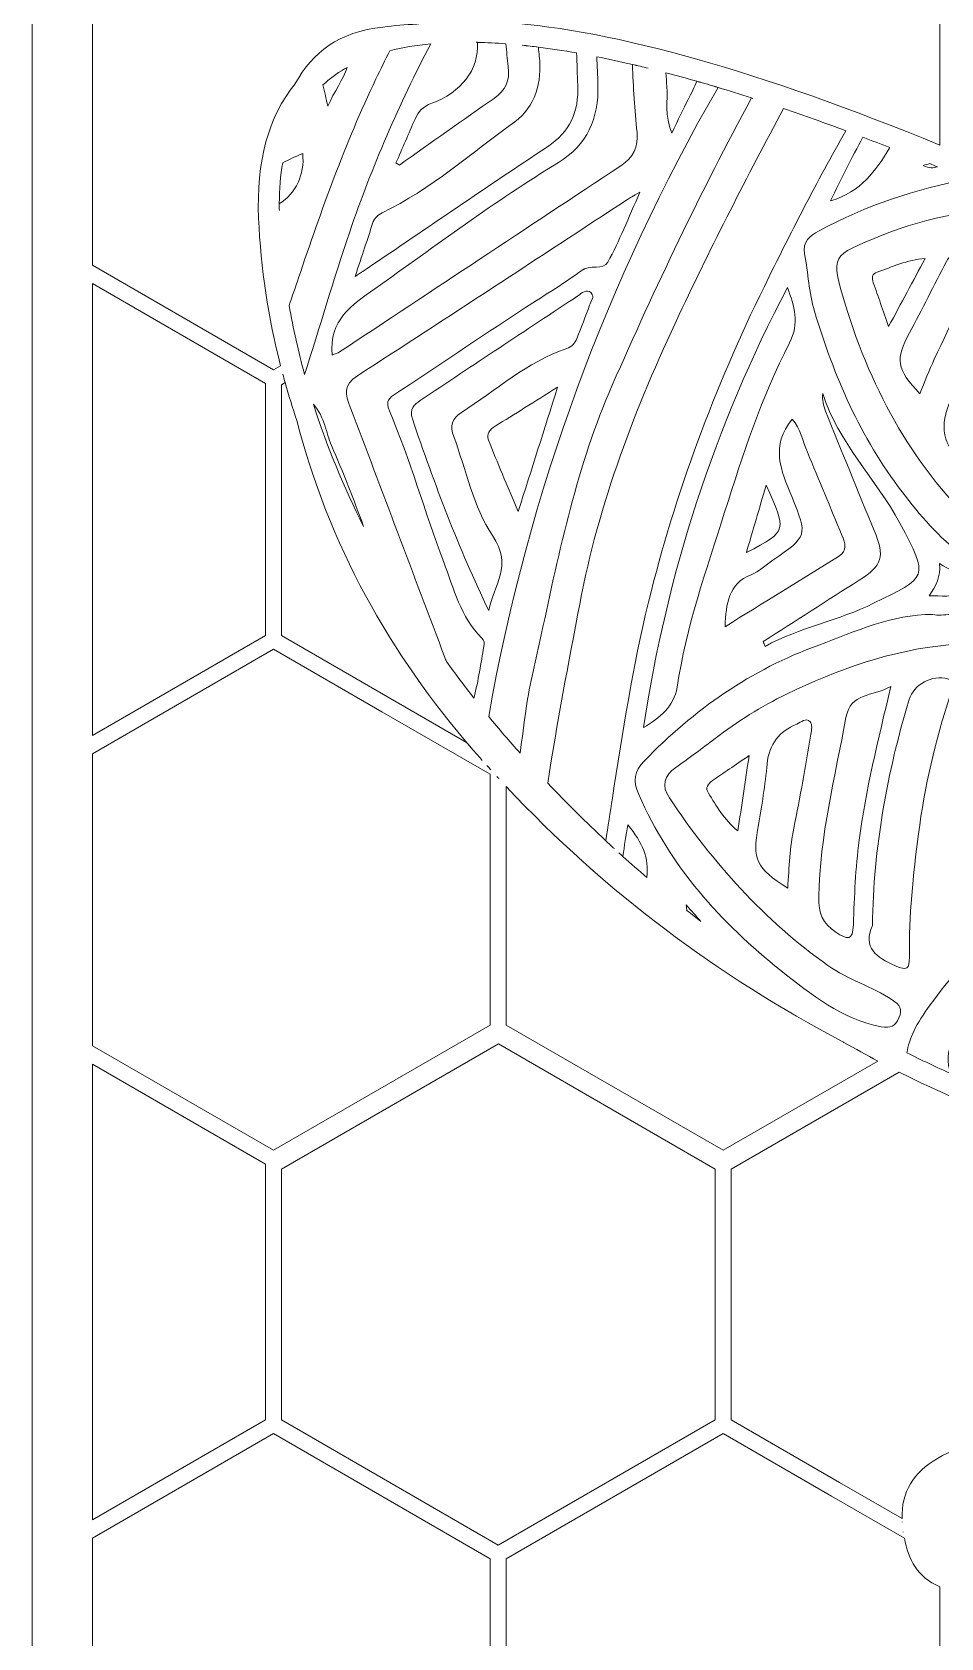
# Model space of a CAD drawing. Extents: x 40 to 2961, y -2960 to -39.
# Drawn here: x 40 to 598, y -1832 to -846 of the extents above; entities that cross this region are included whole.
import ezdxf

# ---------------------------------------------------------------- set-up
doc = ezdxf.new("R2010")
doc.units = 0
doc.header["$MEASUREMENT"] = 0
doc.layers.add('Layer 1', color=7, linetype='Continuous')

msp = doc.modelspace()

# ---------------------------------------------------------------- linework, layer by layer
at = {"layer": 'Layer 1', "lineweight": 0}
for points in [[(40.13, -39.41), (40.13, -2960.04), (2960.77, -2960.04), (2960.77, -39.41), (40.13, -39.41)], [(77.15, -1000.03), (183.54, -1061.46), (183.54, -1216.13), (77.15, -1277.55), (77.15, -1000.03)], [(77.15, -1288.8), (188.41, -1224.56), (255.06, -1263.05), (321.58, -1301.45), (321.58, -1455.52), (188.41, -1532.41), (77.15, -1468.18), (77.15, -1288.8)], [(459.75, -1543.92), (459.75, -1697.92), (326.51, -1774.85), (259.93, -1736.4), (193.28, -1697.92), (193.28, -1544), (326.58, -1467.04), (459.75, -1543.92)], [(77.15, -1479.42), (183.54, -1540.85), (183.54, -1697.92), (77.15, -1759.34), (77.15, -1479.42)], [(77.15, -1770.59), (188.41, -1706.36), (255.06, -1744.84), (321.58, -1783.24), (321.58, -1937.32), (188.41, -2014.2), (77.15, -1949.97), (77.15, -1770.59)]]:
    msp.add_lwpolyline(points, dxfattribs=at)
for points, knots in [([(77.15, -809.41), (77.15, -809.41), (188.41, -745.17), (188.41, -745.17), (188.41, -745.17), (255.06, -783.65), (255.06, -783.65), (255.06, -783.65), (321.58, -822.06), (321.58, -822.06), (321.58, -822.06), (321.58, -839.01), (321.58, -839.01), (321.58, -839.01), (321.58, -839.01), (321.59, -839.01), (305.18, -838.27), (290.17, -838.81), (276.55, -840.64), (276.49, -840.6), (276.42, -840.64), (276.36, -840.64), (269.46, -840.96), (262.53, -841.57), (255.57, -842.41), (228.34, -845.7), (212.78, -857.52), (201.79, -877.18), (201.76, -877.24), (201.73, -877.31), (201.66, -877.37), (185.29, -897.35), (177.78, -924.93), (179.27, -959.77), (180.59, -990.77), (185.29, -1021.05), (192.82, -1050.47), (192.82, -1050.47), (188.41, -1053.02), (188.41, -1053.02), (188.41, -1053.02), (77.15, -988.78), (77.15, -988.78), (77.15, -988.78), (77.15, -809.41), (77.15, -809.41)], [0, 0, 0, 0, 1, 1, 1, 2, 2, 2, 3, 3, 3, 4, 4, 4, 5, 5, 5, 6, 6, 6, 7, 7, 7, 8, 8, 8, 9, 9, 9, 10, 10, 10, 11, 11, 11, 12, 12, 12, 13, 13, 13, 14, 14, 14, 15, 15, 15, 15]), ([(597.79, -914.94), (487.69, -869.71), (398.67, -844.56), (331.45, -839.61), (331.45, -839.61), (331.45, -822.13), (331.45, -822.13), (331.45, -822.13), (464.69, -745.21), (464.69, -745.21), (464.69, -745.21), (531.27, -783.65), (531.27, -783.65), (531.27, -783.65), (597.79, -822.06), (597.79, -822.06), (597.79, -822.06), (597.79, -914.94), (597.79, -914.94)], [0, 0, 0, 0, 1, 1, 1, 2, 2, 2, 3, 3, 3, 4, 4, 4, 5, 5, 5, 6, 6, 6, 6]), ([(251.35, -874.34), (254.15, -868.51), (257.02, -862.74), (259.92, -857.01), (267.62, -855.04), (276, -853.62), (284.99, -852.75), (265.69, -889.78), (248.87, -928.12), (235.3, -968.15), (225.48, -997.18), (216.84, -1026.6), (207.53, -1055.8), (203.72, -1041.91), (200.5, -1027.82), (198.02, -1013.55), (199.95, -1007.88), (201.89, -1002.17), (203.82, -996.47), (217.84, -955.06), (232.44, -913.88), (251.35, -874.34)], [0, 0, 0, 0, 1, 1, 1, 2, 2, 2, 3, 3, 3, 4, 4, 4, 5, 5, 5, 6, 6, 6, 7, 7, 7, 7]), ([(351.73, -860.29), (351.5, -858.49), (351.34, -856.65), (351.18, -854.81), (347.8, -854.36), (344.45, -853.98), (341.16, -853.62), (344.45, -853.94), (347.77, -854.33), (351.18, -854.75), (351.18, -854.78), (351.18, -854.78), (351.18, -854.81), (358.75, -855.75), (366.55, -856.94), (374.64, -858.36), (374.87, -864.93), (375.09, -871.51), (375.35, -878.08), (376.03, -894.64), (370.71, -906.7), (356.69, -915.98), (319.57, -940.56), (282.9, -965.76), (246.03, -990.7), (244.49, -991.77), (242.91, -992.77), (238.56, -995.63), (242.88, -982.55), (246.2, -972.85), (249.29, -963.05), (250.32, -959.9), (252.29, -957.96), (255.22, -956.51), (285.19, -942.04), (309.97, -919.91), (336.65, -900.67), (349.22, -891.61), (353.63, -876.21), (351.73, -860.29)], [0, 0, 0, 0, 1, 1, 1, 2, 2, 2, 3, 3, 3, 4, 4, 4, 5, 5, 5, 6, 6, 6, 7, 7, 7, 8, 8, 8, 9, 9, 9, 10, 10, 10, 11, 11, 11, 12, 12, 12, 13, 13, 13, 13]), ([(313.67, -851.85), (313.45, -851.82), (313.22, -851.82), (313.03, -851.82), (313.03, -851.82), (313.67, -851.82), (313.67, -851.82), (313.67, -851.82), (313.67, -851.85), (313.67, -851.85), (319.34, -851.95), (325.21, -852.27), (331.27, -852.72), (331.62, -857.36), (332.07, -862), (332.65, -866.64), (333.78, -875.47), (330.88, -881.37), (323.95, -886.23), (304.49, -899.8), (285.15, -913.53), (265.76, -927.19), (265.05, -926.77), (264.37, -926.35), (263.69, -925.93), (267.59, -916.94), (271.49, -907.95), (275.39, -898.93), (277.42, -894.26), (280.16, -891.32), (285.61, -889.29), (303.62, -882.56), (314.7, -868.99), (313.67, -851.85)], [0, 0, 0, 0, 1, 1, 1, 2, 2, 2, 3, 3, 3, 4, 4, 4, 5, 5, 5, 6, 6, 6, 7, 7, 7, 8, 8, 8, 9, 9, 9, 10, 10, 10, 11, 11, 11, 11]), ([(218.84, -877.95), (222.8, -874.34), (227.15, -871.06), (231.98, -868.19), (232.56, -867.83), (233.21, -867.54), (233.79, -867.19), (231.15, -874.83), (225.73, -882.04), (221.83, -890.97), (220.77, -886.52), (219.77, -882.2), (218.84, -877.95)], [0, 0, 0, 0, 1, 1, 1, 2, 2, 2, 3, 3, 3, 4, 4, 4, 4]), ([(250.61, -1003.24), (287.8, -976.78), (324.44, -949.55), (363.43, -925.67), (381.02, -914.91), (388.4, -898.54), (387.76, -877.95), (387.59, -872.18), (387.34, -866.45), (387.08, -860.68), (394.17, -862.1), (401.45, -863.64), (408.89, -865.42), (408.89, -865.42), (408.89, -865.38), (408.89, -865.38), (412.08, -866.13), (415.31, -866.9), (418.56, -867.74), (415.31, -866.93), (412.08, -866.16), (408.89, -865.42), (409.44, -879.37), (410.28, -893.26), (411.76, -907.15), (412.7, -916.04), (409.25, -922.71), (401.81, -927.64), (344.19, -965.76), (286.64, -1003.91), (229.02, -1042), (227.83, -1042.81), (226.31, -1043.16), (224.41, -1043.97), (222.38, -1022.28), (236.63, -1013.2), (250.61, -1003.24)], [0, 0, 0, 0, 1, 1, 1, 2, 2, 2, 3, 3, 3, 4, 4, 4, 5, 5, 5, 6, 6, 6, 7, 7, 7, 8, 8, 8, 9, 9, 9, 10, 10, 10, 11, 11, 11, 12, 12, 12, 12]), ([(320.67, -1265.86), (345.09, -1127.49), (393.56, -997.24), (461.52, -879.56), (457.13, -878.24), (452.82, -876.98), (448.56, -875.76), (447.05, -879.43), (445.15, -882.95), (443.18, -886.85), (440.12, -892.94), (437.19, -899.15), (433.09, -907.53), (428.68, -896.71), (430.71, -887.59), (430.1, -878.95), (429.87, -876.15), (429.74, -873.34), (429.55, -870.54), (435.77, -872.18), (442.12, -873.92), (448.56, -875.76), (448.56, -875.76), (448.56, -875.73), (448.56, -875.73), (452.85, -876.95), (457.13, -878.21), (461.52, -879.53), (461.52, -879.53), (461.52, -879.56), (461.52, -879.56), (468.25, -881.56), (475.11, -883.72), (482.07, -885.98), (482.07, -885.98), (482.07, -885.94), (482.07, -885.94), (482.36, -886.04), (482.62, -886.14), (482.91, -886.23), (482.62, -886.14), (482.36, -886.04), (482.07, -885.98), (450.98, -943.46), (422.82, -1002.46), (396.58, -1062.37), (375.03, -1111.51), (364.04, -1163.68), (352.95, -1215.82), (349.8, -1230.8), (345.74, -1245.69), (343.64, -1260.87), (342.38, -1270.05), (341.16, -1279.27), (339.97, -1288.48), (333.39, -1281.11), (326.95, -1273.56), (320.67, -1265.9), (320.67, -1265.9), (320.67, -1265.86), (320.67, -1265.86)], [0, 0, 0, 0, 1, 1, 1, 2, 2, 2, 3, 3, 3, 4, 4, 4, 5, 5, 5, 6, 6, 6, 7, 7, 7, 8, 8, 8, 9, 9, 9, 10, 10, 10, 11, 11, 11, 12, 12, 12, 13, 13, 13, 14, 14, 14, 15, 15, 15, 16, 16, 16, 17, 17, 17, 18, 18, 18, 19, 19, 19, 20, 20, 20, 20]), ([(397.84, -1347.1), (396.1, -1345.52), (394.36, -1343.91), (392.62, -1342.3), (392.62, -1342.3), (392.62, -1342.27), (392.62, -1342.27), (380.44, -1330.96), (368.49, -1319.13), (356.88, -1306.88), (362.59, -1270.08), (369.61, -1233.48), (376.54, -1196.84), (388.34, -1134.39), (410.73, -1076.26), (437.67, -1019.09), (457.87, -976.23), (479.43, -934.15), (501.83, -892.48), (514.2, -896.71), (526.93, -901.25), (540.01, -906.12), (522.26, -937.34), (505.89, -969.37), (490, -1001.72), (459.45, -1064.01), (435.32, -1128.43), (418.79, -1195.71), (409.09, -1235.38), (403.03, -1275.72), (396.62, -1316.04), (395.23, -1324.8), (393.91, -1333.5), (392.62, -1342.27), (394.36, -1343.91), (396.1, -1345.52), (397.84, -1347.1)], [0, 0, 0, 0, 1, 1, 1, 2, 2, 2, 3, 3, 3, 4, 4, 4, 5, 5, 5, 6, 6, 6, 7, 7, 7, 8, 8, 8, 9, 9, 9, 10, 10, 10, 11, 11, 11, 12, 12, 12, 12]), ([(530.67, -949.23), (537.02, -935.7), (543.66, -922.71), (550.58, -910.11), (556, -912.17), (561.47, -914.3), (567.05, -916.49), (558.32, -930.8), (549.65, -943.56), (530.67, -949.23)], [0, 0, 0, 0, 1, 1, 1, 2, 2, 2, 3, 3, 3, 3]), ([(192.03, -955.13), (191.99, -953.81), (191.96, -952.49), (191.96, -951.16), (191.96, -951.16), (191.99, -951.16), (191.99, -951.13), (191.99, -942.01), (192.67, -933.6), (194.09, -925.8), (198.09, -923.81), (202.18, -921.87), (206.37, -920.1), (207.78, -932.96), (202.08, -944.65), (191.99, -951.13), (191.99, -952.45), (191.99, -953.77), (192.03, -955.13)], [0, 0, 0, 0, 1, 1, 1, 2, 2, 2, 3, 3, 3, 4, 4, 4, 5, 5, 5, 6, 6, 6, 6]), ([(587.51, -927.42), (588.9, -927.06), (590.22, -926.71), (591.6, -926.35), (593.18, -927), (594.76, -927.64), (596.37, -928.32), (593.89, -928.99), (591.28, -929.48), (587.51, -927.42)], [0, 0, 0, 0, 1, 1, 1, 2, 2, 2, 3, 3, 3, 3]), ([(614.77, -936.02), (627.76, -941.5), (640.75, -947.17), (653.67, -952.97), (653.7, -952.97), (653.7, -952.97), (653.73, -952.97), (655.28, -953.65), (656.79, -954.35), (658.34, -955.06), (656.79, -954.35), (655.21, -953.65), (653.67, -952.97), (622.44, -953.81), (591.57, -958.38), (561.38, -970.76), (531.22, -983.1), (530.28, -981.84), (539.92, -1013.36), (556.16, -1066.75), (582.55, -1114.22), (623.92, -1152.5), (627.89, -1156.21), (631.4, -1159.14), (626.6, -1164.74), (622.09, -1169.96), (618.03, -1171.29), (611.91, -1166.81), (597.15, -1155.98), (585.58, -1142.35), (574.59, -1127.94), (549.04, -1094.59), (532.67, -1056.76), (520.78, -1016.9), (517.42, -1005.59), (516.88, -993.47), (514.75, -981.81), (513.36, -974.17), (517.78, -970.72), (523.58, -967.57), (552.39, -952.03), (582.9, -941.82), (614.77, -936.02)], [0, 0, 0, 0, 1, 1, 1, 2, 2, 2, 3, 3, 3, 4, 4, 4, 5, 5, 5, 6, 6, 6, 7, 7, 7, 8, 8, 8, 9, 9, 9, 10, 10, 10, 11, 11, 11, 12, 12, 12, 13, 13, 13, 14, 14, 14, 14]), ([(317.7, -1222.97), (315.77, -1233.16), (314.41, -1243.47), (311.58, -1254.58), (305.78, -1247.21), (300.11, -1239.73), (294.63, -1232.09), (294.34, -1231.32), (294.05, -1230.55), (293.76, -1229.74), (274.29, -1178.47), (255.09, -1127.14), (235.56, -1075.9), (232.56, -1068.07), (230.95, -1062.4), (239.98, -1056.6), (295.47, -1020.86), (350.57, -984.55), (405.83, -948.43), (407.41, -947.39), (409.12, -946.49), (413.57, -943.88), (406.35, -959.96), (400.94, -973.88), (393.81, -986.84), (391.07, -991.9), (382.79, -988.09), (377.35, -992.19), (365.75, -1000.95), (353.05, -1008.23), (340.87, -1016.29), (314.64, -1033.66), (288.54, -1051.16), (262.24, -1068.46), (258.15, -1071.13), (257.83, -1073.91), (259.6, -1078.09), (272.46, -1108.48), (281.42, -1140.25), (293.05, -1171.06), (299.17, -1187.27), (303.33, -1204.83), (316.38, -1217.72), (317.96, -1219.3), (318.06, -1221.07), (317.7, -1222.97)], [0, 0, 0, 0, 1, 1, 1, 2, 2, 2, 3, 3, 3, 4, 4, 4, 5, 5, 5, 6, 6, 6, 7, 7, 7, 8, 8, 8, 9, 9, 9, 10, 10, 10, 11, 11, 11, 12, 12, 12, 13, 13, 13, 14, 14, 14, 15, 15, 15, 15]), ([(579.1, -1030.34), (586.93, -1015.84), (594.21, -1001.05), (601.88, -986.48), (606.07, -978.49), (620.48, -971.27), (628.98, -973.17), (635.82, -974.72), (631.08, -978.49), (629.6, -980.65), (615.42, -1001.3), (604.98, -1023.89), (594.41, -1046.45), (591.22, -1053.31), (588.54, -1060.44), (585.51, -1067.72), (571.11, -1052.38), (570.34, -1046.55), (579.1, -1030.34)], [0, 0, 0, 0, 1, 1, 1, 2, 2, 2, 3, 3, 3, 4, 4, 4, 5, 5, 5, 6, 6, 6, 6]), ([(674.19, -986), (651.41, -1020.41), (632.92, -1056.92), (618.83, -1095.69), (617, -1100.72), (615.06, -1105.71), (612.94, -1111.45), (599.37, -1099.17), (597.08, -1087.73), (604.69, -1071.2), (618.87, -1040.49), (633.04, -1009.94), (651.7, -981.62), (654.38, -977.56), (656.5, -972.82), (662.27, -971.76), (669.01, -970.53), (677.67, -967.24), (681.8, -972.34), (685.76, -977.2), (677.19, -981.49), (674.19, -986)], [0, 0, 0, 0, 1, 1, 1, 2, 2, 2, 3, 3, 3, 4, 4, 4, 5, 5, 5, 6, 6, 6, 7, 7, 7, 7]), ([(566.34, -1026.47), (562.83, -1016.35), (559.96, -1007.88), (556.9, -999.5), (555.8, -996.44), (556.16, -993.93), (559.28, -992.93), (568.56, -989.93), (577.46, -985.32), (588.8, -984.61), (581.2, -998.79), (574.17, -1011.84), (566.34, -1026.47)], [0, 0, 0, 0, 1, 1, 1, 2, 2, 2, 3, 3, 3, 4, 4, 4, 4]), ([(273.75, -1083.15), (271.65, -1077), (275, -1074.26), (278.61, -1071.84), (310.8, -1050.25), (343.16, -1028.89), (375.48, -1007.52), (377.86, -1005.94), (380.63, -1002.95), (383.6, -1005.78), (385.95, -1008.07), (383.41, -1010.94), (382.63, -1013.26), (380.28, -1020.16), (377.38, -1026.86), (374.8, -1033.66), (373.64, -1036.72), (371.8, -1038.81), (368.61, -1039.91), (344.09, -1048.13), (325.24, -1065.69), (303.88, -1079.13), (298.17, -1082.73), (296.75, -1087.66), (299.17, -1094.01), (306.87, -1114.48), (311.03, -1137.29), (323.02, -1154.79), (335.71, -1173.35), (323.6, -1185.69), (320.67, -1200.87), (302.14, -1162.52), (287.31, -1123.08), (273.75, -1083.15)], [0, 0, 0, 0, 1, 1, 1, 2, 2, 2, 3, 3, 3, 4, 4, 4, 5, 5, 5, 6, 6, 6, 7, 7, 7, 8, 8, 8, 9, 9, 9, 10, 10, 10, 11, 11, 11, 11]), ([(465.61, -1140.48), (454.33, -1175.93), (441.99, -1210.99), (436.38, -1247.98), (434.61, -1259.68), (425.84, -1266.77), (415.73, -1272.76), (430.26, -1177.7), (459.29, -1087.57), (504.21, -1002.46), (508.43, -1013.94), (511.75, -1024.22), (505.44, -1036.46), (488.33, -1069.59), (476.89, -1104.97), (465.61, -1140.48)], [0, 0, 0, 0, 1, 1, 1, 2, 2, 2, 3, 3, 3, 4, 4, 4, 5, 5, 5, 5]), ([(813.82, -1120.47), (818.52, -1127.75), (816.43, -1129.07), (808.66, -1129.52), (750.27, -1132.97), (698.3, -1153.47), (651.77, -1188.65), (644.03, -1194.49), (642.36, -1200.26), (645.06, -1209.34), (661.4, -1264.19), (690.79, -1310.46), (734.61, -1347.42), (744.35, -1355.64), (744.06, -1356.67), (731.94, -1361.6), (689.89, -1378.65), (654.12, -1404.72), (624.44, -1438.74), (606.01, -1459.92), (599.47, -1471.39), (604.56, -1485.24), (605.36, -1485.6), (606.14, -1485.95), (606.94, -1486.31), (606.17, -1485.99), (605.36, -1485.66), (604.59, -1485.31), (604.59, -1485.28), (604.59, -1485.28), (604.56, -1485.24), (595.73, -1481.38), (586.74, -1477.12), (577.59, -1472.52), (578.71, -1463.82), (583.45, -1454.63), (591.83, -1443.13), (615.45, -1410.68), (643.55, -1382.35), (678.03, -1361.05), (683.31, -1357.77), (689.15, -1356.06), (694.85, -1353.8), (701.29, -1351.29), (701.94, -1345.49), (696.43, -1342.65), (684.38, -1336.4), (678.06, -1325.28), (670.88, -1315.13), (649.83, -1285.52), (633.5, -1253.42), (624.41, -1218.08), (617.8, -1192.46), (622.44, -1178.89), (644.81, -1164.52), (680.7, -1141.48), (717.54, -1119.99), (760.17, -1111.35), (761.3, -1111.12), (762.39, -1110.71), (763.52, -1110.54), (781.6, -1108.32), (781.56, -1108.35), (771.09, -1092.4), (761.52, -1077.84), (759.43, -1060.85), (755.85, -1044.42), (752.4, -1028.63), (749.02, -1012.87), (747.18, -996.95), (755.66, -1001.14), (764, -1005.3), (772.25, -1009.46), (779.37, -1048.83), (791.81, -1086.31), (813.82, -1120.47)], [0, 0, 0, 0, 1, 1, 1, 2, 2, 2, 3, 3, 3, 4, 4, 4, 5, 5, 5, 6, 6, 6, 7, 7, 7, 8, 8, 8, 9, 9, 9, 10, 10, 10, 11, 11, 11, 12, 12, 12, 13, 13, 13, 14, 14, 14, 15, 15, 15, 16, 16, 16, 17, 17, 17, 18, 18, 18, 19, 19, 19, 20, 20, 20, 21, 21, 21, 22, 22, 22, 23, 23, 23, 24, 24, 24, 25, 25, 25, 25]), ([(193.28, -1062.21), (193.28, -1062.21), (195.6, -1060.87), (195.6, -1060.87), (197.79, -1068.68), (200.18, -1076.44), (202.76, -1084.12), (222.29, -1159.88), (259.54, -1227.23), (311.19, -1286.62), (313.01, -1288.71), (314.85, -1290.79), (316.69, -1292.86), (314.85, -1290.79), (313.01, -1288.71), (311.19, -1286.62), (309.81, -1285.03), (308.45, -1283.43), (307.09, -1281.83), (307.09, -1281.83), (259.93, -1254.61), (259.93, -1254.61), (259.93, -1254.61), (193.28, -1216.13), (193.28, -1216.13), (193.28, -1216.13), (193.28, -1062.21), (193.28, -1062.21)], [0, 0, 0, 0, 1, 1, 1, 2, 2, 2, 3, 3, 3, 4, 4, 4, 5, 5, 5, 6, 6, 6, 7, 7, 7, 8, 8, 8, 9, 9, 9, 9]), ([(195.56, -1060.74), (195.08, -1059.04), (194.62, -1057.33), (194.16, -1055.62), (194.62, -1057.33), (195.08, -1059.04), (195.56, -1060.74)], [0, 0, 0, 0, 1, 1, 1, 2, 2, 2, 2]), ([(362.98, -1063.69), (354.56, -1090.18), (347.22, -1113.41), (338.77, -1140.09), (331.88, -1123.69), (325.95, -1110), (320.47, -1096.14), (319.02, -1092.5), (321.28, -1089.63), (324.6, -1087.6), (336.65, -1080.19), (348.64, -1072.65), (362.98, -1063.69)], [0, 0, 0, 0, 1, 1, 1, 2, 2, 2, 3, 3, 3, 4, 4, 4, 4]), ([(243.81, -1149.15), (231.6, -1124.92), (221.19, -1099.85), (212.94, -1074.03), (220.13, -1082.48), (220.61, -1091.6), (224.03, -1099.46), (231.15, -1115.83), (237.62, -1132.42), (243.81, -1149.15)], [0, 0, 0, 0, 1, 1, 1, 2, 2, 2, 3, 3, 3, 3]), ([(548.26, -1182.21), (562.63, -1173.09), (564.15, -1167.81), (557.48, -1151.76), (547.36, -1127.36), (537.47, -1102.84), (527.58, -1078.35), (526.25, -1075.03), (525.58, -1071.42), (525.84, -1067.43), (535.41, -1097.91), (558.7, -1119.95), (573.2, -1147.12), (591.6, -1181.47), (590.19, -1179.99), (557.12, -1196.39), (535.92, -1206.93), (511.69, -1211.21), (490.45, -1222.88), (490.07, -1221.88), (489.68, -1220.91), (489.26, -1219.91), (508.92, -1207.34), (528.57, -1194.71), (548.26, -1182.21)], [0, 0, 0, 0, 1, 1, 1, 2, 2, 2, 3, 3, 3, 4, 4, 4, 5, 5, 5, 6, 6, 6, 7, 7, 7, 8, 8, 8, 8]), ([(481.82, -1178.83), (486.68, -1176.83), (490.84, -1173.03), (495.25, -1169.96), (516.46, -1155.21), (516.78, -1155.05), (506.82, -1130.88), (500.28, -1114.96), (493.42, -1099.56), (507.18, -1083.28), (512.3, -1089.18), (513.56, -1096.82), (516.43, -1103.62), (523.58, -1120.6), (530.57, -1137.64), (537.66, -1154.63), (539.69, -1159.49), (541.33, -1164.07), (535.5, -1167.68), (512.69, -1181.73), (489.94, -1195.84), (465.83, -1210.76), (466.54, -1196.32), (467.83, -1184.59), (481.82, -1178.83)], [0, 0, 0, 0, 1, 1, 1, 2, 2, 2, 3, 3, 3, 4, 4, 4, 5, 5, 5, 6, 6, 6, 7, 7, 7, 8, 8, 8, 8]), ([(491.07, -1123.85), (503.5, -1151.79), (504.82, -1151.82), (478.95, -1165.23), (483.04, -1151.31), (486.65, -1138.97), (491.07, -1123.85)], [0, 0, 0, 0, 1, 1, 1, 2, 2, 2, 2]), ([(597.66, -1171.99), (603.37, -1176.44), (611.26, -1176.54), (609.13, -1185.24), (606.65, -1195.26), (598.73, -1191.1), (591.22, -1191.81), (595.37, -1185.63), (598.44, -1180.21), (597.66, -1171.99)], [0, 0, 0, 0, 1, 1, 1, 2, 2, 2, 3, 3, 3, 3]), ([(412.83, -1313.88), (409.09, -1305.34), (410.09, -1299.6), (416.11, -1293.38), (446.66, -1261.71), (481.91, -1237.12), (523.45, -1222.04), (546.04, -1213.82), (568.08, -1203.16), (593.57, -1203.22), (599.18, -1205.77), (610.65, -1197.74), (610.65, -1212.5), (610.62, -1217.95), (608.91, -1221.36), (603.08, -1221.91), (567.86, -1225.29), (535.21, -1236.86), (503.57, -1252.23), (487.94, -1259.81), (473.47, -1269.02), (459.68, -1279.49), (451.75, -1285.52), (443.76, -1291.48), (435.61, -1297.22), (428.33, -1302.31), (426.62, -1308.37), (431.64, -1315.87), (458.23, -1355.77), (489.74, -1390.99), (529.09, -1418.86), (541.4, -1427.6), (556.06, -1431.69), (568.56, -1440.03), (573.2, -1443.16), (575.17, -1445.54), (572.59, -1451.09), (570.27, -1456.11), (567.5, -1457.63), (561.83, -1456.53), (537.44, -1451.8), (518.62, -1436.68), (500.15, -1421.99), (463.16, -1392.57), (432.13, -1357.96), (412.83, -1313.88)], [0, 0, 0, 0, 1, 1, 1, 2, 2, 2, 3, 3, 3, 4, 4, 4, 5, 5, 5, 6, 6, 6, 7, 7, 7, 8, 8, 8, 9, 9, 9, 10, 10, 10, 11, 11, 11, 12, 12, 12, 13, 13, 13, 14, 14, 14, 15, 15, 15, 15]), ([(556.35, -1394.24), (557.06, -1346.29), (565.5, -1300.44), (578.94, -1255.42), (581.58, -1246.46), (593.44, -1239.99), (602.5, -1242.73), (609.71, -1244.89), (605.14, -1249.91), (604.14, -1253.01), (595.05, -1280.78), (588.41, -1309.04), (584.68, -1338.04), (581.45, -1363.21), (578.75, -1388.35), (579.1, -1413.71), (579.2, -1420.96), (577.43, -1422.18), (570.5, -1419.12), (558.74, -1414), (550.33, -1407.87), (556.35, -1394.24)], [0, 0, 0, 0, 1, 1, 1, 2, 2, 2, 3, 3, 3, 4, 4, 4, 5, 5, 5, 6, 6, 6, 7, 7, 7, 7]), ([(548.23, -1341.98), (546.01, -1359.09), (545.27, -1376.42), (544.69, -1393.66), (544.33, -1404.2), (540.92, -1403.07), (533.96, -1398.43), (525.93, -1393.05), (523.22, -1387.12), (523.42, -1376.71), (524.13, -1339.14), (533.38, -1303.05), (540.14, -1266.51), (543.01, -1251.17), (556.22, -1253.94), (567.66, -1247.46), (559.8, -1281.07), (552.23, -1311.2), (548.23, -1341.98)], [0, 0, 0, 0, 1, 1, 1, 2, 2, 2, 3, 3, 3, 4, 4, 4, 5, 5, 5, 6, 6, 6, 6]), ([(518.65, -1276.85), (515.3, -1296.12), (512.08, -1315.42), (508.08, -1334.56), (505.66, -1346.2), (505.24, -1358.02), (504.34, -1371.46), (484.72, -1358.93), (482.56, -1353.64), (486.14, -1333.6), (488.42, -1320.77), (490.49, -1307.88), (491.74, -1294.93), (492.93, -1282.78), (499.22, -1275.14), (509.95, -1270.6), (512.53, -1269.5), (515.62, -1266.35), (518.17, -1269.18), (519.52, -1270.7), (519.1, -1274.31), (518.65, -1276.85)], [0, 0, 0, 0, 1, 1, 1, 2, 2, 2, 3, 3, 3, 4, 4, 4, 5, 5, 5, 6, 6, 6, 7, 7, 7, 7]), ([(480.62, -1289.93), (478.18, -1306.34), (476.08, -1320.39), (473.73, -1336.21), (464.96, -1329.09), (460.65, -1320.77), (455.62, -1313.07), (453.43, -1309.69), (455.46, -1307.21), (458.1, -1305.34), (464.9, -1300.57), (471.8, -1295.96), (480.62, -1289.93)], [0, 0, 0, 0, 1, 1, 1, 2, 2, 2, 3, 3, 3, 4, 4, 4, 4]), ([(321.99, -1298.77), (321.14, -1297.82), (320.29, -1296.88), (319.44, -1295.93), (320.29, -1296.88), (321.14, -1297.82), (321.99, -1298.77)], [0, 0, 0, 0, 1, 1, 1, 2, 2, 2, 2]), ([(327.06, -1304.3), (326.6, -1303.81), (326.15, -1303.31), (325.69, -1302.81), (326.15, -1303.31), (326.6, -1303.81), (327.06, -1304.3)], [0, 0, 0, 0, 1, 1, 1, 2, 2, 2, 2]), ([(331.45, -1309.02), (392.04, -1373.51), (461.42, -1425.34), (538.24, -1465.72), (538.47, -1465.88), (538.69, -1466.01), (538.92, -1466.1), (545.88, -1470.1), (552.79, -1473.92), (559.64, -1477.55), (559.64, -1477.55), (559.64, -1477.55), (559.64, -1477.55), (559.64, -1477.55), (464.62, -1532.41), (464.62, -1532.41), (464.62, -1532.41), (331.45, -1455.52), (331.45, -1455.52), (331.45, -1455.52), (331.45, -1309.02), (331.45, -1309.02), (331.45, -1309.02), (331.45, -1309.02), (331.45, -1309.02)], [0, 0, 0, 0, 1, 1, 1, 2, 2, 2, 3, 3, 3, 4, 4, 4, 5, 5, 5, 6, 6, 6, 7, 7, 7, 8, 8, 8, 8]), ([(403.06, -1351.8), (404, -1345.36), (405.03, -1338.95), (406.12, -1332.47), (415.27, -1343.62), (419.21, -1352.61), (417.82, -1364.79), (412.86, -1360.57), (407.93, -1356.25), (403.06, -1351.84), (402.26, -1351.13), (401.48, -1350.39), (400.68, -1349.68), (401.48, -1350.42), (402.26, -1351.13), (403.06, -1351.8)], [0, 0, 0, 0, 1, 1, 1, 2, 2, 2, 3, 3, 3, 4, 4, 4, 5, 5, 5, 5]), ([(442.02, -1381.71), (445.02, -1385.09), (448.01, -1388.48), (450.98, -1391.86), (448.21, -1389.73), (445.44, -1387.54), (442.66, -1385.35), (442.5, -1385.22), (442.31, -1385.06), (442.15, -1384.93), (442.31, -1385.06), (442.5, -1385.19), (442.66, -1385.32), (442.34, -1384.19), (442.09, -1383.03), (442.02, -1381.71)], [0, 0, 0, 0, 1, 1, 1, 2, 2, 2, 3, 3, 3, 4, 4, 4, 5, 5, 5, 5]), ([(596.31, -1721.67), (581.76, -1730.11), (574.11, -1742.51), (574.56, -1758.59), (574.56, -1758.59), (574.56, -1758.59), (574.56, -1758.58), (574.56, -1758.58), (536.14, -1736.4), (536.14, -1736.4), (536.14, -1736.4), (469.62, -1698), (469.62, -1698), (469.62, -1698), (469.62, -1543.92), (469.62, -1543.92), (469.62, -1543.92), (572.79, -1484.36), (572.79, -1484.36), (607.43, -1501.8), (639.97, -1514.32), (668.14, -1521.3), (668.2, -1521.33), (668.26, -1521.37), (668.33, -1521.37), (686.16, -1527.26), (704.16, -1532.16), (722.29, -1536.03), (722.29, -1536.03), (735.96, -1543.92), (735.96, -1543.92), (735.96, -1543.92), (735.96, -1683.94), (735.96, -1683.94), (737.64, -1683.1), (739.3, -1682.22), (740.93, -1681.31), (729.54, -1687.67), (717.19, -1692.32), (703.29, -1694.31), (691.47, -1696.02), (680.03, -1700.92), (671.42, -1709.3), (664.49, -1716.03), (658.15, -1716.81), (649.16, -1714.84), (630.98, -1710.81), (612.94, -1712), (596.31, -1721.67)], [0, 0, 0, 0, 1, 1, 1, 2, 2, 2, 3, 3, 3, 4, 4, 4, 5, 5, 5, 6, 6, 6, 7, 7, 7, 8, 8, 8, 9, 9, 9, 10, 10, 10, 11, 11, 11, 12, 12, 12, 13, 13, 13, 14, 14, 14, 15, 15, 15, 16, 16, 16, 16]), ([(464.69, -1706.4), (464.69, -1706.4), (531.27, -1744.84), (531.27, -1744.84), (531.27, -1744.84), (576.01, -1770.67), (576.01, -1770.67), (576.01, -1770.67), (576.01, -1770.67), (576.01, -1770.67), (578.47, -1783.7), (583.88, -1794.61), (597.79, -1800.57), (597.79, -1800.57), (597.79, -1937.32), (597.79, -1937.32), (597.79, -1937.32), (464.62, -2014.2), (464.62, -2014.2), (464.62, -2014.2), (331.45, -1937.32), (331.45, -1937.32), (331.45, -1937.32), (331.45, -1783.32), (331.45, -1783.32), (331.45, -1783.32), (464.69, -1706.4), (464.69, -1706.4)], [0, 0, 0, 0, 1, 1, 1, 2, 2, 2, 3, 3, 3, 4, 4, 4, 5, 5, 5, 6, 6, 6, 7, 7, 7, 8, 8, 8, 9, 9, 9, 9]), ([(574.67, -1760.72), (574.66, -1760.65), (574.66, -1760.59), (574.65, -1760.53), (574.66, -1760.59), (574.66, -1760.65), (574.67, -1760.72)], [0, 0, 0, 0, 1, 1, 1, 2, 2, 2, 2]), ([(575.34, -1766.66), (575.35, -1766.73), (575.36, -1766.8), (575.37, -1766.87), (575.36, -1766.8), (575.35, -1766.73), (575.34, -1766.66)], [0, 0, 0, 0, 1, 1, 1, 2, 2, 2, 2])]:
    msp.add_open_spline(points, degree=3, knots=knots, dxfattribs=at)

doc.saveas('drawing.dxf')
